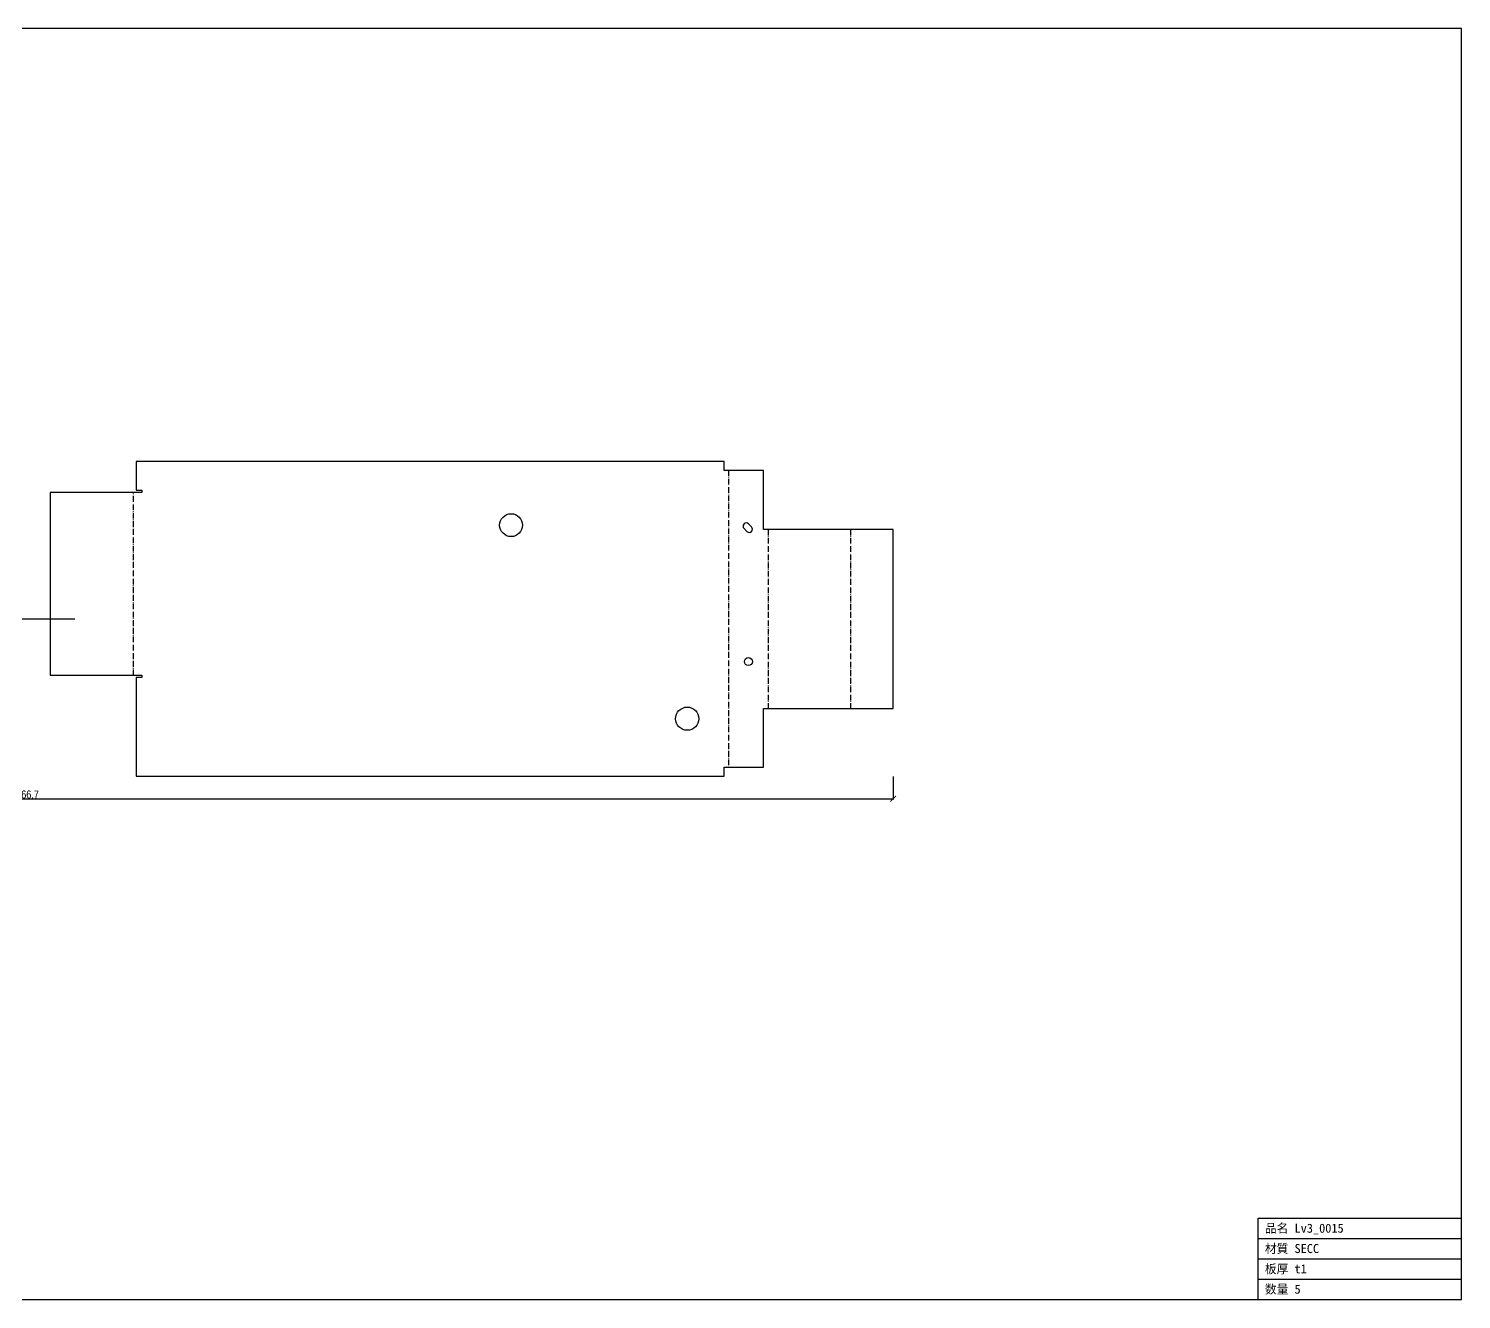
# Model space of a CAD drawing. Header units: millimetres. Extents: x -230 to 980, y -232 to 331.
# Drawn here: x 346 to 980, y -232 to 331 of the extents above; entities that cross this region are included whole.
import ezdxf

# ---------------------------------------------------------------- set-up
doc = ezdxf.new("R2010")
doc.units = ezdxf.units.MM
doc.linetypes.add('DASHDOT', pattern=[3.556, 2.54, -0.508, 0, -0.508])
for name, color, linetype in [('BEND', 7, 'Continuous'), ('CUT', 7, 'Continuous'), ('DIM', 7, 'Continuous'), ('FRAME', 7, 'Continuous'), ('MARK', 7, 'Continuous'), ('TEXT', 7, 'Continuous')]:
    doc.layers.add(name, color=color, linetype=linetype)
doc.styles.add('OpenSansCondensed-Light', font='OpenSansCondensed-Light.ttf')
doc.dimstyles.new('EZDXF', dxfattribs={"dimtxt": 0.25, "dimasz": 0.175, "dimexe": 0.375, "dimexo": 0.125, "dimgap": 0.1, "dimtad": 1, "dimlfac": 100, "dimzin": 12, "dimdsep": 46, "dimtxsty": 'OpenSansCondensed-Light', "dimblk": 'ARCHTICK', "dimcen": 2.5, "dimazin": 3, "dimtfac": 0.5, "dimtmove": 2, "dimatfit": 3})

# ---------------------------------------------------------------- blocks, each defined once
blk = doc.blocks.new('_ARCHTICK')
at = {"color": 0, "linetype": 'BYBLOCK', "const_width": 0.15}
blk.add_lwpolyline([(-0.5, -0.5), (0.5, 0.5)], dxfattribs=at)

msp = doc.modelspace()

# ---------------------------------------------------------------- linework, layer by layer
at = {"layer": 'BEND', "color": 4, "linetype": 'DASHDOT'}
for p, q in [((655.72, 135.3), (655.72, 4)), ((392.16, 44.65), (392.16, 125.59)), ((673.24, 109.15), (673.24, 29.88)), ((709.71, 109.15), (709.71, 29.88))]:
    msp.add_line(p, q, dxfattribs=at)
at = {"layer": 'CUT'}
for p, q in [((653.76, 139.3), (393.34, 139.3)), ((393.34, 139.3), (393.34, 126.59)), ((653.76, 135.3), (653.76, 139.3)), ((671.27, 135.3), (653.76, 135.3)), ((671.27, 109.15), (671.27, 135.3)), ((395.84, 125.59), (355.3, 125.59)), ((355.3, 125.59), (355.3, 44.65)), ((393.34, 126.59), (395.84, 126.59)), ((395.84, 126.59), (395.84, 125.59)), ((663.93, 108.3), (662.61, 109.61)), ((664.66, 111.66), (665.98, 110.35)), ((728.64, 109.15), (671.27, 109.15)), ((728.64, 29.88), (728.64, 109.15)), ((355.3, 44.65), (395.84, 44.65)), ((395.84, 44.65), (395.84, 43.65)), ((395.84, 43.65), (393.34, 43.65)), ((393.34, 43.65), (393.34, 0)), ((671.27, 4), (671.27, 29.88)), ((671.27, 29.88), (728.64, 29.88)), ((393.34, 0), (653.76, 0)), ((653.76, 0), (653.76, 4)), ((653.76, 4), (671.27, 4))]:
    msp.add_line(p, q, dxfattribs=at)
for centre, radius in [((559.45, 111.13), 5.06), ((664.56, 50.72), 1.76), ((637.45, 25.43), 5.14)]:
    msp.add_circle(centre, radius, dxfattribs=at)
for centre, start, end in [((663.64, 110.64), 45, -135), ((664.95, 109.32), -135, 45)]:
    msp.add_arc(centre, 1.45, start, end, dxfattribs=at)
at = {"layer": 'FRAME'}
for p, q in [((980.31, 330.97), (-229.71, 330.97)), ((980.31, -231.67), (980.31, 330.97)), ((890.31, -231.67), (890.31, -195.67)), ((890.31, -195.67), (980.31, -195.67)), ((890.31, -204.67), (980.31, -204.67)), ((890.31, -213.67), (980.31, -213.67)), ((890.31, -222.67), (980.31, -222.67)), ((-229.71, -231.67), (980.31, -231.67))]:
    msp.add_line(p, q, dxfattribs=at)
at = {"layer": 'MARK'}
msp.add_line((324.4, 69.65), (366.2, 69.65), dxfattribs=at)

# ---------------------------------------------------------------- texts
at = {"layer": 'TEXT'}
for s, p in [('品名 Lv3_0015', (893.31, -202.17)), ('材質 SECC', (893.31, -211.17)), ('板厚 t1', (893.31, -220.17)), ('数量 5', (893.31, -229.17))]:
    msp.add_text(s, height=4, dxfattribs=at).set_placement(p)

# ---------------------------------------------------------------- dimensions: what is measured, and where the dimension line sits
at = {"layer": 'DIM'}
msp.add_linear_dim(base=(-38.04, -10), p1=(-38.04, 0), p2=(728.64, 0), dimstyle='EZDXF', override={"dimtxt": 3.5, "dimasz": 2.5, "dimdec": 1, "dimlfac": 1}, dxfattribs=at).render()

doc.saveas('drawing.dxf')
